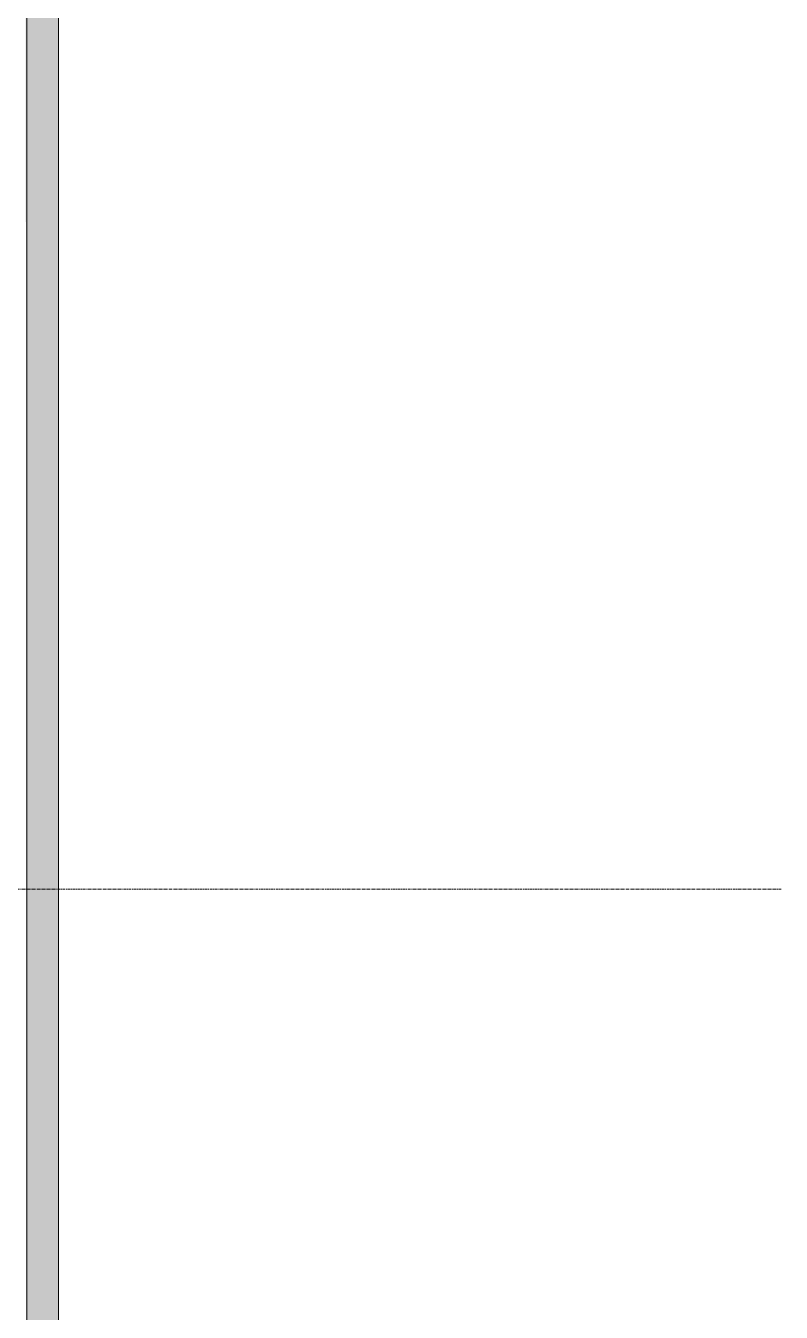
# Model space of a CAD drawing. Header units: inches. Extents: x -4061 to -1937, y 10959 to 12323.
# Drawn here: x -2067 to -1936.8, y 11462.3 to 11683.9 of the extents above; entities that cross this region are included whole.
import ezdxf

# ---------------------------------------------------------------- set-up
doc = ezdxf.new("R2010")
doc.units = ezdxf.units.IN
doc.header["$MEASUREMENT"] = 0
doc.linetypes.add('Grid Line 1_2_', pattern=[0.875, 0.5, -0.125, 0.125, -0.125])
for name, color, linetype, lineweight in [('0-1', 7, 'Continuous', 5), ('0-4', 7, 'Continuous', 9), ('A-DETL-MBND-4', 7, 'Continuous', 9), ('A-DETL-MBND-6', 247, 'Continuous', 9), ('A-WALL-3', 10, 'Continuous', 18), ('A-WALL-6', 27, 'Continuous', 18), ('S-GRID-1', 1, 'Grid Line 1_2_', 9)]:
    doc.layers.add(name, color=color, linetype=linetype, lineweight=lineweight)

# ---------------------------------------------------------------- blocks, each defined once
blk = doc.blocks.new('Basic Wall _ EXT - FIBER CEMENT - LARGE - ___-2162456-ENLARGED RCP - 1ST FLOOR PLAN - EAST')
at = {"layer": 'A-WALL-6'}
for points in [[(-2066.9, 11246.36), (-2066.92, 12119.6), (-2067.03, 12119.48), (-2066.99, 11246.45), (-2066.92, 11246.38)], [(-2066.84, 11246.31), (-2066.86, 12119.66), (-2066.87, 12119.63), (-2066.84, 11246.31)]]:
    blk.add_hatch(color=256, dxfattribs=at).paths.add_polyline_path(points, flags=0)
at = {"layer": 'A-WALL-3'}
blk.add_line((-2066.84, 12119.67), (-2066.84, 11246.31), dxfattribs=at)
blk = doc.blocks.new('Basic Wall _ EXT - FIBER CEMENT - SMALL - ___-2145930-ENLARGED RCP - 1ST FLOOR PLAN - EAST')
at = {"layer": 'A-DETL-MBND-6'}
blk.add_hatch(color=256, dxfattribs=at).paths.add_polyline_path([(-2061.36, 11240.83), (-2061.36, 12124.69), (-2061.82, 12124.69), (-2066.84, 12119.64), (-2066.84, 11246.31), (-2061.44, 11240.9)], flags=0)
at = {"layer": 'A-DETL-MBND-4'}
blk.add_line((-2061.36, 11240.83), (-2061.36, 12124.69), dxfattribs=at)
blk = doc.blocks.new('CTR - 1st Phase - Shell_rvt-1-ENLARGED RCP - 1ST FLOOR PLAN - EAST')
at = {"layer": 'S-GRID-1'}
blk.add_line((-1936.83, 11535.19), (-4027.88, 11535.19), dxfattribs=at)
at = {"layer": '0-4'}
for name in ['Basic Wall _ EXT - FIBER CEMENT - SMALL - ___-2145930-ENLARGED RCP - 1ST FLOOR PLAN - EAST', 'Basic Wall _ EXT - FIBER CEMENT - LARGE - ___-2162456-ENLARGED RCP - 1ST FLOOR PLAN - EAST']:
    blk.add_blockref(name, (0, 0), dxfattribs=at)

msp = doc.modelspace()

# ---------------------------------------------------------------- block references
at = {"layer": '0-1'}
msp.add_blockref('CTR - 1st Phase - Shell_rvt-1-ENLARGED RCP - 1ST FLOOR PLAN - EAST', (0, 0), dxfattribs=at)

doc.saveas('drawing.dxf')
